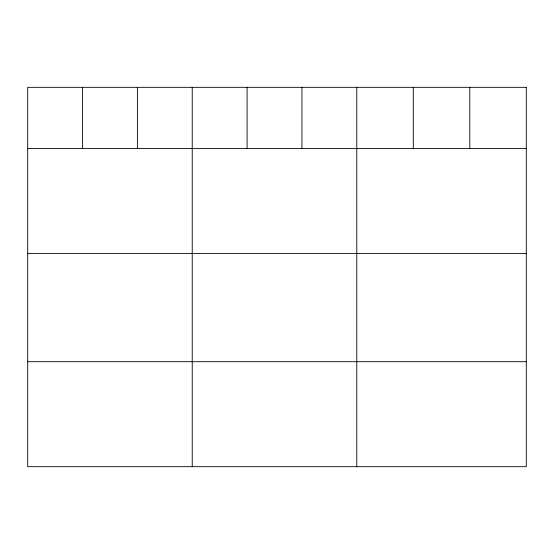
<?xml version="1.0" encoding="UTF-8"?>
<svg xmlns="http://www.w3.org/2000/svg" width="554" height="554" viewBox="0 0 554 554"><rect width="100%" height="100%" fill="white"/><g stroke="black" fill="none" stroke-linecap="round" stroke-linejoin="round"><path stroke-width="0.83" d="M27.7 148.59L526.3 148.59M27.7 253.559L526.3 253.559M27.7 361.707L526.3 361.707M469.792 87.324L469.792 148.59M413.284 87.324L413.284 148.59M356.776 87.324L356.776 466.676M301.93 87.324L301.93 148.59M247.084 87.324L247.084 148.59M192.238 87.324L192.238 466.676M137.392 87.324L137.392 148.59M82.546 87.324L82.546 148.59M526.3 87.324L27.7 87.324L27.7 466.676L526.3 466.676L526.3 87.324"/></g></svg>
